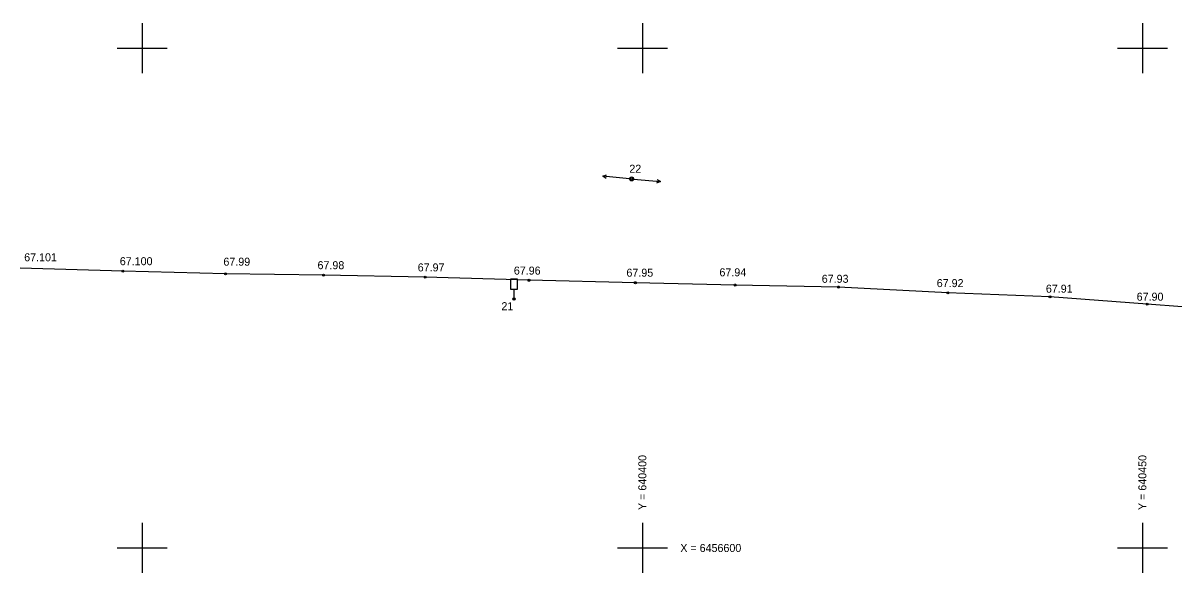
# Model space of a CAD drawing. Extents: x 640098 to 641052, y 6456548 to 6456702.
# Drawn here: x 640338.1 to 640453.2, y 6456597.5 to 6456652.5 of the extents above; entities that cross this region are included whole.
import ezdxf

# ---------------------------------------------------------------- set-up
doc = ezdxf.new("R2010")
doc.units = 0
for name, color, linetype in [('ELRAJATIS', 7, 'Continuous'), ('JOONSIDE', 7, 'Continuous'), ('KPOHULIIN', 7, 'Continuous'), ('Level 57', 7, 'Continuous'), ('MOOTKORG', 7, 'Continuous'), ('MOOTMPUNKT', 7, 'Continuous'), ('MOOTPIIR', 7, 'Continuous'), ('TORU_NR', 7, 'Continuous')]:
    doc.layers.add(name, color=color, linetype=linetype)

msp = doc.modelspace()

# ---------------------------------------------------------------- linework, layer by layer
at = {"layer": 'ELRAJATIS'}
msp.add_lwpolyline([(640460.99, 6456623.59), (640450.47, 6456624.38), (640440.76, 6456625.12), (640430.55, 6456625.52), (640419.61, 6456626.1), (640409.29, 6456626.3), (640399.3, 6456626.53), (640388.67, 6456626.77), (640378.29, 6456627.09), (640368.12, 6456627.28), (640358.33, 6456627.41), (640348.05, 6456627.69), (640337.8, 6456628)], dxfattribs=at)
at = {"layer": 'JOONSIDE'}
msp.add_line((640387.16, 6456625.85), (640387.16, 6456625.03), dxfattribs=at)
msp.add_lwpolyline([(640386.84, 6456626.93), (640387.48, 6456626.93), (640387.48, 6456625.85), (640386.84, 6456625.85)], close=True, dxfattribs=at)
msp.add_circle((640387.16, 6456624.9), 0.126, dxfattribs=at)
at = {"layer": 'KPOHULIIN'}
for points in [[(640396.38, 6456636.96), (640396.04, 6456637.17), (640396.43, 6456637.32)], [(640398.73, 6456636.93), (640396.04, 6456637.17)], [(640399.13, 6456636.89), (640401.82, 6456636.65)], [(640401.48, 6456636.86), (640401.82, 6456636.65), (640401.43, 6456636.5)]]:
    msp.add_lwpolyline(points, dxfattribs=at)
msp.add_circle((640398.93, 6456636.91), 0.2, dxfattribs=at)
msp.add_circle((640398.93, 6456636.91), 0.2, dxfattribs=at)
at = {"layer": 'MOOTKORG'}
for p, q in [((640398.93, 6456636.91), (640398.93, 6456636.91)), ((640348.05, 6456627.69), (640348.05, 6456627.69)), ((640358.33, 6456627.41), (640358.33, 6456627.41)), ((640368.12, 6456627.28), (640368.12, 6456627.28)), ((640378.29, 6456627.09), (640378.29, 6456627.09)), ((640388.67, 6456626.77), (640388.67, 6456626.77)), ((640399.3, 6456626.53), (640399.3, 6456626.53)), ((640409.29, 6456626.3), (640409.29, 6456626.3)), ((640419.61, 6456626.1), (640419.61, 6456626.1)), ((640387.16, 6456624.9), (640387.16, 6456624.9)), ((640387.16, 6456624.9), (640387.16, 6456624.9)), ((640430.55, 6456625.52), (640430.55, 6456625.52)), ((640440.76, 6456625.12), (640440.76, 6456625.12)), ((640450.47, 6456624.38), (640450.47, 6456624.38))]:
    msp.add_line(p, q, dxfattribs=at)
for centre in [(640398.93, 6456636.91), (640348.05, 6456627.69), (640358.33, 6456627.41), (640368.12, 6456627.28), (640378.29, 6456627.09), (640388.67, 6456626.77), (640399.3, 6456626.53), (640409.29, 6456626.3), (640419.61, 6456626.1), (640387.16, 6456624.9), (640387.16, 6456624.9), (640430.55, 6456625.52), (640440.76, 6456625.12), (640450.47, 6456624.38)]:
    msp.add_circle(centre, 0.1, dxfattribs=at)
at = {"layer": 'MOOTPIIR'}
for p, q in [((640350, 6456652.5), (640350, 6456647.5)), ((640400, 6456652.5), (640400, 6456647.5)), ((640450, 6456652.5), (640450, 6456647.5)), ((640347.5, 6456650), (640352.5, 6456650)), ((640397.5, 6456650), (640402.5, 6456650)), ((640447.5, 6456650), (640452.5, 6456650)), ((640350, 6456602.5), (640350, 6456597.5)), ((640400, 6456602.5), (640400, 6456597.5)), ((640450, 6456602.5), (640450, 6456597.5)), ((640347.5, 6456600), (640352.5, 6456600)), ((640397.5, 6456600), (640402.5, 6456600)), ((640447.5, 6456600), (640452.5, 6456600))]:
    msp.add_line(p, q, dxfattribs=at)

# ---------------------------------------------------------------- texts
at = {"layer": 'Level 57'}
for s, p in [(' Y = 640400', (640400.4, 6456603.5)), (' Y = 640450', (640450.4, 6456603.5))]:
    msp.add_text(s, height=0.8, rotation=90, dxfattribs=at).set_placement(p)
msp.add_text(' X = 6456600', height=0.8, dxfattribs=at).set_placement((640403.5, 6456599.6))
at = {"layer": 'MOOTMPUNKT'}
for s, p in [('22', (640398.7, 6456637.53)), ('21', (640385.91, 6456623.78))]:
    msp.add_text(s, height=0.8, dxfattribs=at).set_placement(p)
at = {"layer": 'TORU_NR'}
for s, p in [('67.101', (640338.19, 6456628.67)), ('67.100', (640347.75, 6456628.28)), ('67.99', (640358.11, 6456628.23)), ('67.98', (640367.52, 6456627.88)), ('67.97', (640377.54, 6456627.66)), ('67.96', (640387.15, 6456627.34)), ('67.95', (640398.41, 6456627.13)), ('67.94', (640407.71, 6456627.17)), ('67.93', (640417.94, 6456626.52)), ('67.92', (640429.44, 6456626.09)), ('67.91', (640440.35, 6456625.53)), ('67.90', (640449.43, 6456624.73))]:
    msp.add_text(s, height=0.8, dxfattribs=at).set_placement(p)

doc.saveas('drawing.dxf')
